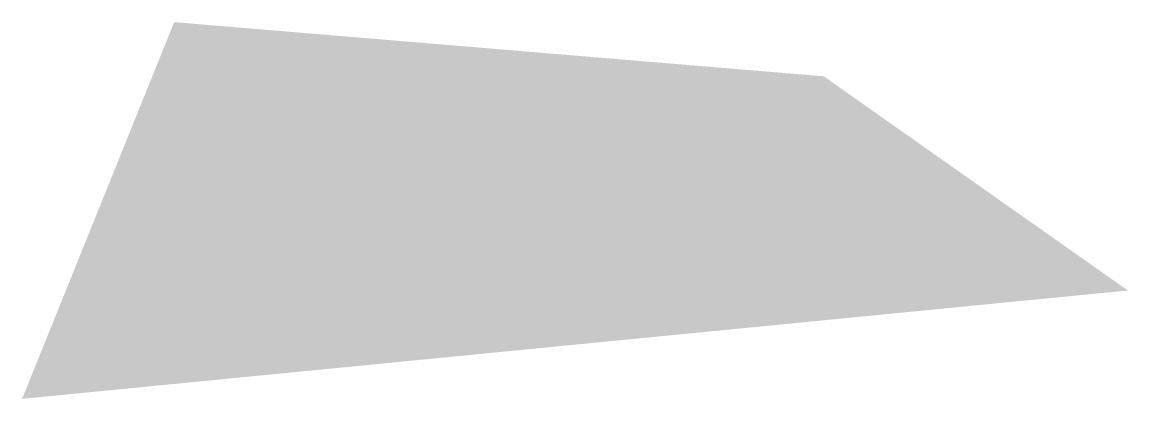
# Model space of a CAD drawing. Extents: x 77 to 275, y 119 to 186.
import ezdxf

# ---------------------------------------------------------------- set-up
doc = ezdxf.new("R2010")
doc.units = 0
doc.layers.get('0').update_dxf_attribs({"linetype": 'CONTINUOUS'})

msp = doc.modelspace()

# ---------------------------------------------------------------- linework, layer by layer
for points in [[(77.332688, 118.675089), (220.559277, 176.242046), (104.504292, 185.913294), (274.902484, 138.017586)], [(104.504292, 185.913294), (274.902484, 138.017586), (220.559277, 176.242046), (77.332688, 118.675089)]]:
    msp.add_solid(points)

doc.saveas('drawing.dxf')
